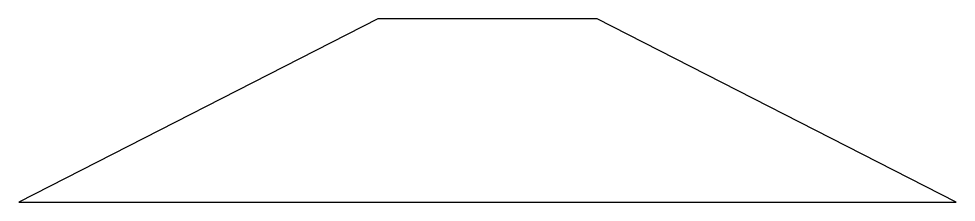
# Model space of a CAD drawing. Header units: millimetres. Extents: x -641 to 641, y 114 to 364.
import ezdxf

# ---------------------------------------------------------------- set-up
doc = ezdxf.new("R2010")
doc.units = ezdxf.units.MM

msp = doc.modelspace()

# ---------------------------------------------------------------- linework, layer by layer
msp.add_lwpolyline([(640.7, 113.8), (150, 363.8), (-150, 363.8), (-640.7, 113.8)], close=True)

doc.saveas('drawing.dxf')
